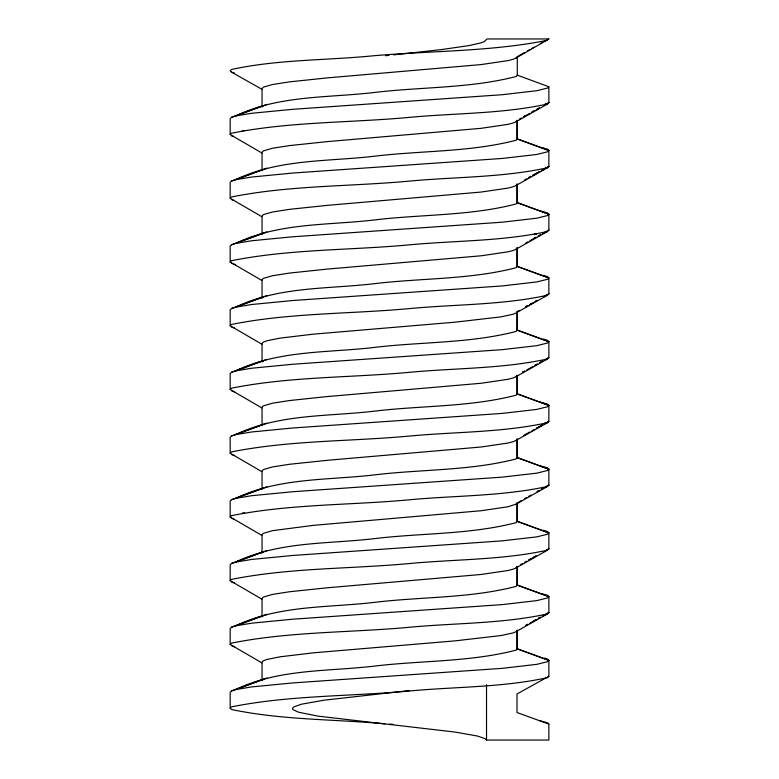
<?xml version="1.0" encoding="UTF-8"?>
<svg xmlns="http://www.w3.org/2000/svg" width="779" height="779" viewBox="0 0 779 779"><rect width="100%" height="100%" fill="white"/><g stroke="black" fill="none" stroke-linecap="round" stroke-linejoin="round"><path stroke-width="1.17" d="M262.046 107.025L262.046 88.485L263.409 87.151L272.553 84.502L289.661 81.844L327.589 77.861L481.13 64.579L508.083 60.596L513.186 59.272L516.175 57.938L517.266 56.614L517.266 75.154L516.175 76.478C470.36 88.426 421.828 86.81 374.952 92.419C328.251 97.979 279.038 94.989 235.609 115.964L231.538 117.288L230.175 118.622L230.175 134.553L261.822 152.957M262.046 170.757L262.046 152.217L263.409 150.892L272.553 148.234L289.661 145.576L327.589 141.593L481.13 128.321L508.083 124.338L513.186 123.004L516.175 121.68L517.266 120.355L517.266 138.886L516.175 140.22C470.36 152.158 421.828 150.551 374.952 156.151C328.251 161.711 279.038 158.731 235.609 179.706L231.538 181.03L230.175 182.354L230.175 198.294L261.822 216.698M262.046 234.498L262.046 215.958L263.409 214.624L272.553 211.976L289.661 209.317L327.589 205.335L481.13 192.053L508.083 188.07L513.186 186.746L516.175 185.412L517.266 184.087L517.266 202.628L516.175 203.952C470.36 215.9 421.828 214.283 374.952 219.892C328.251 225.452 279.038 222.463 235.609 243.438L231.538 244.762L230.175 246.096L230.175 262.026L261.822 280.43M262.046 298.23L262.046 279.69L263.409 278.366L272.553 275.708L289.661 273.049L327.589 269.067L481.13 255.794L508.083 251.812L513.186 250.478L516.175 249.153L517.266 247.819L517.266 266.36L516.175 267.694C470.36 279.632 421.828 278.025 374.952 283.624C328.251 289.184 279.038 286.205 235.609 307.169L231.538 308.503L230.175 309.828L230.175 325.768L261.822 344.172M519.369 310.383L517.266 311.561L517.266 330.101L516.175 331.426C470.36 343.373 421.828 341.757 374.952 347.356C328.251 352.926 279.038 349.937 235.609 370.911L231.538 372.235L230.175 373.569L230.175 389.5L261.822 407.904M262.046 425.704L262.046 407.164L263.409 405.84L272.553 403.181L289.661 400.523L327.589 396.54L481.13 383.268L508.083 379.276L513.186 377.951L516.175 376.627L517.266 375.293L517.266 393.833L516.175 395.167C470.36 407.105 421.828 405.499 374.952 411.098C328.251 416.658 279.038 413.678 235.609 434.643L231.538 435.977L230.175 437.301L230.175 453.232L261.822 471.636M262.046 489.436L262.046 470.906L263.409 469.571L272.553 466.913L289.661 464.265L327.589 460.282L481.13 447L508.083 443.017L513.186 441.693L516.175 440.359L517.266 439.035L517.266 457.575L516.175 458.899C470.36 470.847 421.828 469.231 374.952 474.83C328.251 480.39 279.038 477.41 235.609 498.385L231.538 499.709L230.175 501.043L230.175 516.974L261.822 535.377M262.046 553.178L262.046 534.637L263.409 533.313L272.553 530.655L313.577 525.338L481.13 510.732L508.083 506.749L516.175 504.101L521.482 500.41M517.266 502.767L517.266 521.307L516.175 522.631C470.36 534.579 421.828 532.963 374.952 538.571C328.251 544.131 279.038 541.142 235.609 562.117L231.538 563.451L230.175 564.775L230.175 580.706L261.822 599.109M262.046 616.91L262.046 598.369L263.409 597.045L272.553 594.387L289.661 591.738L327.589 587.755L481.13 574.474L508.083 570.491L513.186 569.157L516.175 567.833L517.266 566.508L517.266 585.048L516.175 586.373C470.36 598.321 421.828 596.704 374.952 602.303C328.251 607.863 279.038 604.884 235.609 625.858L231.538 627.183L230.175 628.507L230.175 644.447L261.822 662.851M517.266 630.24L517.266 648.78L516.175 650.105C470.36 662.053 421.828 660.436 374.952 666.045C328.251 671.605 279.038 668.616 235.609 689.59L231.538 690.924L230.175 692.249L230.175 708.179L231.538 709.513C281.794 720.059 333.86 719.183 384.894 723.818M230.175 134.553L231.538 133.228C290.197 121.466 350.871 122.868 410.319 117.288C455.968 113.062 502.611 113.841 547.501 104.016L548.864 102.682L548.864 86.751L517.266 75.154M230.175 198.294L231.538 196.96C290.197 185.198 350.871 186.6 410.319 181.03C455.968 176.804 502.611 177.583 547.501 167.748L548.864 166.424L548.864 150.493L547.501 149.159L541.201 147.387M230.175 262.026L231.538 260.702C290.197 248.939 350.871 250.341 410.319 244.762C455.968 240.536 502.611 241.315 547.501 231.49L548.864 230.156L548.864 214.225L547.501 212.901L541.201 211.128M230.175 325.768L231.538 324.434C290.197 312.671 350.871 314.073 410.319 308.503C455.968 304.277 502.611 305.056 547.501 295.222L548.864 293.897L548.864 277.957L547.501 276.633L543.43 275.308M516.175 57.938L548.864 38.95L487.05 38.95L484.275 41.608L480.701 42.933L468.958 45.591L441.557 49.574L393.599 54.881M230.175 389.5L231.538 388.176C290.197 376.413 350.871 377.815 410.319 372.235C455.968 368.009 502.611 368.788 547.501 358.963L548.864 357.629L548.864 341.699L547.501 340.374L543.43 339.04M548.864 86.751L547.501 88.076L536.731 90.734L502.192 94.717L292.524 109.323L251.529 113.306L235.609 115.964L266.934 104.367M230.175 453.232L231.538 451.908C290.197 440.145 350.871 441.547 410.319 435.977C455.968 431.751 502.611 432.53 547.501 422.695L548.864 421.371L548.864 405.431L547.501 404.106L540.081 402.11M517.266 138.886L548.864 150.493L547.501 151.817L536.731 154.476L502.192 158.458L292.524 173.065L251.529 177.047L235.609 179.706L266.934 168.098M230.175 516.974L231.538 515.649C290.197 503.886 350.871 505.289 410.319 499.709C455.968 495.483 502.611 496.262 547.501 486.437L548.864 485.103L548.864 469.172L547.501 467.838L540.081 465.852M517.266 202.628L548.864 214.225L547.501 215.549L536.731 218.208L502.192 222.19L292.524 236.797L251.529 240.779L235.609 243.438L266.934 231.84M230.175 580.706L231.538 579.381C290.197 567.618 350.871 569.021 410.319 563.451C455.968 559.215 502.611 560.004 547.501 550.169L548.864 548.844L548.864 532.904L547.501 531.58L543.43 530.256M517.266 266.36L548.864 277.957L547.501 279.291L536.731 281.949L502.192 285.932L292.524 300.538L251.529 304.521L235.609 307.169L266.934 295.572M230.175 644.447L231.538 643.113C290.197 631.36 350.871 632.752 410.319 627.183C455.968 622.957 502.611 623.736 547.501 613.901L548.864 612.576L548.864 596.646L547.501 595.312L541.201 593.549M517.266 330.101L548.864 341.699L547.501 343.023L536.731 345.681L502.192 349.664L292.524 364.27L251.529 368.253L235.609 370.911L266.934 359.314M230.175 708.179L231.538 706.855C290.197 695.092 350.871 696.494 410.319 690.924C455.968 686.689 502.611 687.477 547.501 677.642L548.864 676.318L548.864 660.378L547.501 659.053L544.453 658.06M517.266 393.833L548.864 405.431L547.501 406.765L536.731 409.413L502.192 413.406L292.524 428.012L251.529 431.994L235.609 434.643L266.934 423.046M517.266 457.575L548.864 469.172L547.501 470.497L536.731 473.155L502.192 477.137L292.524 491.744L251.529 495.726L235.609 498.385L266.934 486.787M517.266 521.307L548.864 532.904L547.501 534.238L536.731 536.887L502.192 540.869L292.524 555.476L251.529 559.468L235.609 562.117L266.934 550.519M517.266 585.048L548.864 596.646L547.501 597.97L536.731 600.628L502.192 604.611L292.524 619.217L251.529 623.2L235.609 625.858L266.934 614.261M517.266 648.78L548.864 660.378L547.501 661.712L536.731 664.36L502.192 668.343L292.524 682.949L251.529 686.932L235.609 689.59L266.934 677.993M516.175 121.68L547.501 104.016L545.096 104.016M516.175 185.412L547.501 167.748M516.175 249.153L547.501 231.49M547.501 295.222L516.175 312.885L513.186 314.219L500.955 316.868L455.063 322.185L313.577 334.133L280.167 338.115L266.934 340.774L263.409 342.098L262.046 343.432L262.046 361.962L263.409 360.638L231.538 372.235M516.175 376.627L547.501 358.963M516.175 440.359L547.501 422.695L545.096 422.695M516.175 504.101L547.501 486.437M516.175 567.833L547.501 550.169M547.501 613.901L516.175 631.574L513.186 632.899L500.955 635.557L455.063 640.864L313.577 652.812L280.167 656.794L266.934 659.453L263.409 660.787L262.046 662.111L262.046 680.651L263.409 679.317L231.538 690.924M518.317 56.03L524.637 52.495M527.802 50.723L529.905 49.544M532.008 48.376L534.121 47.198M540.441 43.663L542.544 42.485M544.648 41.306L548.864 38.95M519.369 119.177L521.482 117.999M523.585 116.821L529.905 113.286M532.008 112.108L534.121 110.93M524.637 179.968L526.74 178.79M528.853 177.612L530.957 176.434M533.06 175.256L539.38 171.721L532.924 175.256M541.493 170.543L543.596 169.364L541.424 170.543M525.689 243.116L527.802 241.938M529.905 240.76L536.225 237.225L533.985 238.403M538.328 236.047L540.441 234.868M525.689 306.848L527.802 305.67M529.905 304.492L533.06 302.729M535.173 301.551L537.276 300.373M522.534 372.352L524.637 371.174M526.74 369.996L533.06 366.461M535.173 365.283L537.276 364.105M544.648 359.986L548.864 357.629L544.609 359.986M523.585 435.5L529.905 431.965M532.008 430.787L534.121 429.609M544.648 423.727L548.864 421.371L544.609 423.727M524.637 498.648L526.74 497.469M528.853 496.291L530.957 495.113M537.276 491.578L539.38 490.4L537.179 491.578M541.493 489.222L543.596 488.053L541.424 489.222M520.43 564.736L522.534 563.558M524.637 562.38L526.74 561.211M528.853 560.033L530.957 558.855M533.06 557.676L536.225 555.904L532.924 557.676M525.689 625.527L527.802 624.349M529.905 623.181L536.225 619.646L533.985 620.824M538.328 618.468L540.441 617.289M523.371 116.821L525.494 115.643M531.862 112.108L533.985 110.93M528.678 177.612L530.801 176.434M538.24 236.047L540.363 234.868M525.494 306.848L527.617 305.67M529.739 304.492L531.862 303.313M535.056 301.551L537.179 300.373M522.3 372.352L524.433 371.174M535.056 365.283L537.179 364.105M528.678 560.033L530.801 558.855M525.494 625.527L527.617 624.349M538.24 618.468L540.363 617.289M548.864 676.318L516.993 693.982L516.993 712.512L548.864 724.119L548.864 740.05L486.524 740.05L485.161 738.726L477.576 736.067L455.228 732.085L318.046 716.144L298.347 712.162L292.816 709.513L292.524 708.179L293.878 706.855L301.463 704.197L323.811 700.214L409.588 690.554M231.538 117.288L263.409 105.691M231.538 181.03L263.409 169.433M231.538 244.762L263.409 233.164M231.538 308.503L263.409 296.906M231.538 435.977L263.409 424.38M231.538 499.709L263.409 488.112M231.538 563.451L263.409 551.844M231.538 627.183L263.409 615.585M547.501 40.274C488.842 52.037 428.177 50.635 368.72 56.215C323.071 60.441 276.438 59.662 231.538 69.487L230.175 70.821L231.538 72.145L261.822 89.225M385.517 55.728L388.984 55.367M242.308 130.57L244.723 130.57M534.345 234.138L536.731 234.138M242.308 512.991L244.723 512.991M389.519 724.119L392.986 724.334M540.081 720.799L547.501 722.785L548.864 724.119M231.538 72.145L234.596 73.138M231.538 135.887L233.573 136.549M231.538 199.619L233.573 200.281M231.538 263.351L235.609 264.685M231.538 327.092L234.596 328.086M231.538 390.824L234.596 391.827M231.538 454.566L234.596 455.559M231.538 518.298L233.573 518.96M231.538 582.04L234.596 583.033M231.538 645.772L234.596 646.765M548.864 150.493L516.993 138.886L516.993 120.355M548.864 214.225L516.993 202.628L516.993 184.087M548.864 277.957L516.993 266.36L516.993 247.819M548.864 341.699L516.993 330.101L516.993 311.561M548.864 405.431L516.993 393.833L516.993 375.293M548.864 469.172L516.993 457.575L516.993 439.035M548.864 532.904L516.993 521.307L516.993 502.767M548.864 596.646L516.993 585.048L516.993 566.508M548.864 660.378L516.993 648.78L516.993 630.24M486.524 684.731L486.524 740.05M539.38 107.989L536.225 109.751L539.302 107.989M548.864 102.682L545.699 104.454L548.864 102.682M548.864 166.424L545.699 168.186L548.864 166.424M548.864 230.156L542.544 233.69L548.864 230.156M548.864 293.897L543.596 296.838L548.864 293.897M542.544 361.164L539.38 362.936L542.486 361.164M542.544 424.906L536.225 428.431L542.486 424.906M548.864 485.103L545.699 486.875L548.864 485.103M548.864 548.844L546.751 550.023L548.864 548.844M548.864 612.576L542.544 616.111L548.864 612.576"/></g></svg>
